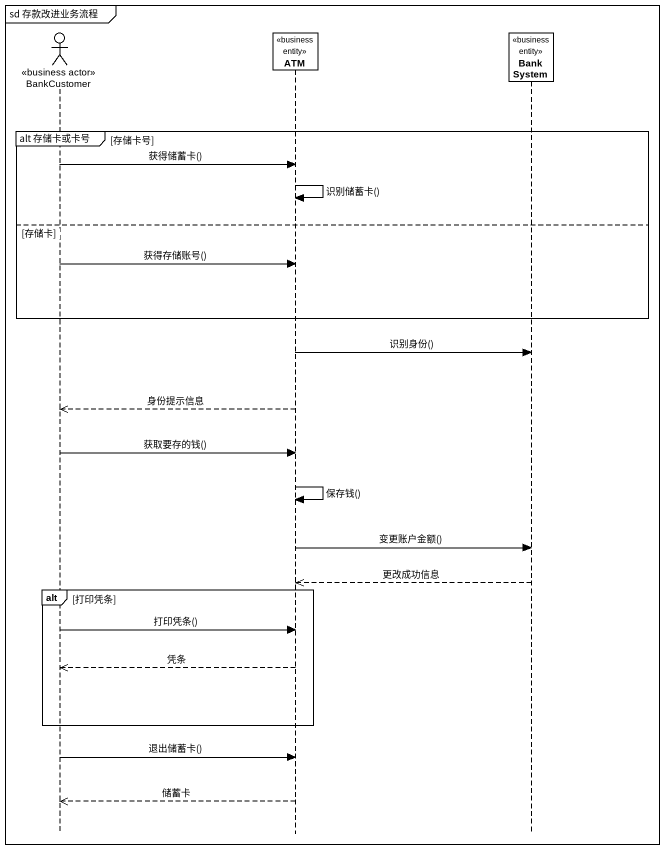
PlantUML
@startuml
mainframe sd 存款改进业务流程
hide footbox
actor BankCustomer <<business actor>>
participant ATM <<business entity>>
participant BankSystem <<business entity>>

group alt 存储卡或卡号 [存储卡号]
  BankCustomer -> ATM : 获得储蓄卡()
  ATM -> ATM : 识别储蓄卡()
else 存储卡
  BankCustomer -> ATM : 获得存储账号()
end
ATM -> BankSystem : 识别身份()
ATM -->> BankCustomer : 身份提示信息
BankCustomer -> ATM : 获取要存的钱()
ATM -> ATM : 保存钱()
ATM -> BankSystem : 变更账户金额()
BankSystem -->> ATM : 更改成功信息
alt 打印凭条
  BankCustomer -> ATM : 打印凭条()
  ATM -->> BankCustomer : 凭条
end
BankCustomer -> ATM : 退出储蓄卡()
ATM -->> BankCustomer : 储蓄卡
@enduml
